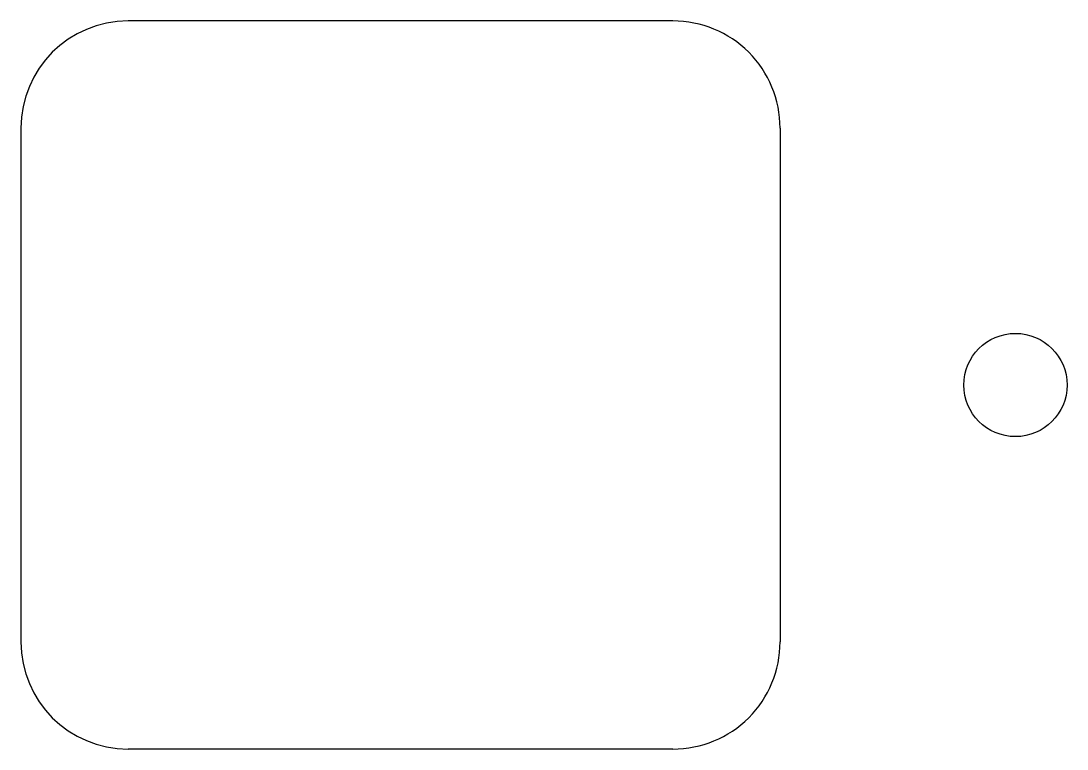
# Model space of a CAD drawing. Header units: millimetres. Extents: x -10 to 277, y -95 to 18.
# Drawn here: x 209.34 to 229.6, y -83.25 to -69.15 of the extents above; entities that cross this region are included whole.
import ezdxf

# ---------------------------------------------------------------- set-up
doc = ezdxf.new("R2010")
doc.units = ezdxf.units.MM
doc.header["$MEASUREMENT"] = 0
doc.layers.add('Edge.Cuts', color=53, linetype='CONTINUOUS')

msp = doc.modelspace()

# ---------------------------------------------------------------- linework, layer by layer
at = {"layer": 'Edge.Cuts', "linetype": 'Continuous'}
for p, q in [((221.96875, -69.15), (211.418749, -69.15)), ((209.34375, -71.225), (209.34375, -81.175001)), ((224.04375, -71.225), (224.04375, -81.175)), ((221.96875, -83.25), (211.41875, -83.25))]:
    msp.add_line(p, q, dxfattribs=at)
at = {"layer": 'Edge.Cuts'}
msp.add_circle((228.6, -76.2), 1, dxfattribs=at)
for centre, radius, start, end in [((211.4188, -71.225), 2.07505, 90.0014082, 180), ((221.9688, -71.225), 2.075, 0, 90.0013806), ((211.4188, -81.175), 2.075, 180.0000276, 269.9986194), ((221.9688, -81.175), 2.07495, 269.9986194, 0)]:
    msp.add_arc(centre, radius, start, end, dxfattribs=at)

doc.saveas('drawing.dxf')
